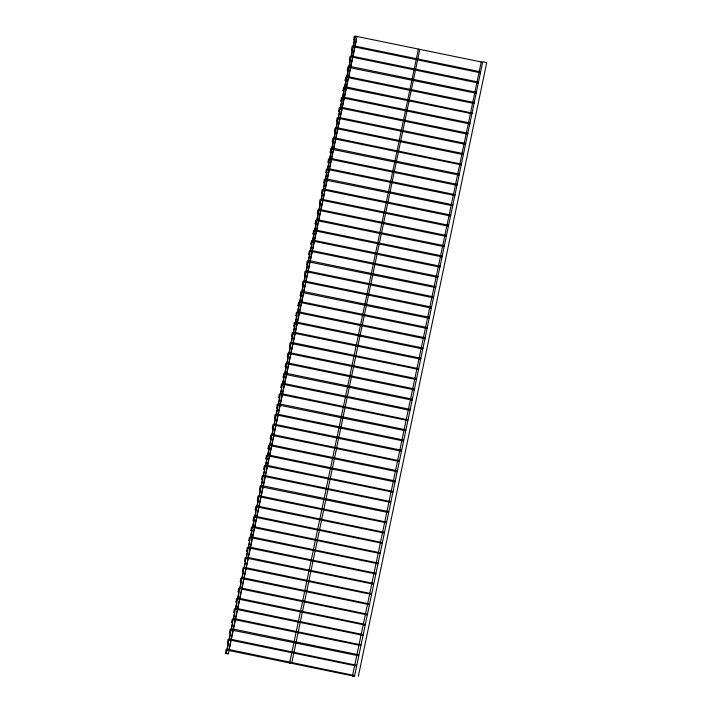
<?xml version="1.0" encoding="UTF-8"?>
<svg xmlns="http://www.w3.org/2000/svg" width="712" height="712" viewBox="0 0 712 712"><rect width="100%" height="100%" fill="white"/><g stroke="black" fill="none" stroke-linecap="round" stroke-linejoin="round"><path stroke-width="1.07" d="M226.3 653.376L228.303 653.785L225.366 653.536L226.051 649.477M228.223 643.461L227.431 642.945L227.973 639.554L230.047 639.082L356.481 665.266L356.329 665.978L228.97 639.821M230.359 633.226L229.576 632.719L230.118 629.328L232.183 628.856L358.67 654.791L358.465 655.752L230.893 629.889M232.495 623L231.712 622.484L232.254 619.102L234.319 618.63L360.762 644.805L360.601 645.526L233.251 619.36M234.64 612.774L233.856 612.258L234.399 608.876L236.464 608.404L362.897 634.579L362.746 635.3L235.387 609.134M236.776 602.548L235.992 602.032L236.535 598.65L238.6 598.178L365.042 624.353L364.882 625.065L237.532 598.908M238.921 592.322L238.128 591.806L238.671 588.415L240.745 587.943L367.178 614.127L367.027 614.839L239.668 588.682M241.057 582.096L240.273 581.579L240.816 578.188L242.881 577.717L369.314 603.901L369.163 604.613L241.804 578.456M243.201 571.87L242.409 571.353L242.952 567.962L245.026 567.491L371.459 593.674L371.308 594.387L243.949 568.229M245.337 561.643L244.554 561.127L245.097 557.736L247.162 557.265L373.595 583.448L373.444 584.16L246.085 558.003M247.616 550.732L247.473 551.408L246.77 551.266L247.233 547.51L249.298 547.038L375.74 573.222L375.58 573.934L248.23 547.777M249.618 541.182L248.835 540.675L249.378 537.284L251.443 536.812L377.876 562.987L377.725 563.708L250.366 537.542M251.754 530.956L250.971 530.44L251.514 527.058L253.579 526.586L380.021 552.761L379.861 553.482L252.511 527.316M254.042 520.054L253.899 520.73L253.187 520.588L253.65 516.832L255.724 516.36L382.157 542.535L382.006 543.247L254.647 517.09M256.035 510.504L255.252 509.988L255.795 506.597L257.86 506.134L384.293 532.309L384.142 533.021L256.783 506.864M258.171 500.278L257.388 499.762L257.931 496.371L260.005 495.899L386.438 522.083L386.287 522.795L258.928 496.638M260.458 489.375L260.316 490.052L259.604 489.901L260.076 486.145L262.141 485.673L388.618 511.608L388.423 512.569L260.85 486.714M262.452 479.826L261.669 479.309L262.212 475.919L264.277 475.447L390.719 501.631L390.559 502.343L263.209 476.186M264.597 469.6L263.814 469.083L264.357 465.692L266.422 465.221L392.855 491.405L392.704 492.117L265.345 465.959M266.955 459.062L266.35 459.436L265.95 458.857L266.493 455.466L268.558 454.995L395.044 480.929L394.84 481.891L267.49 455.733M268.878 449.138L268.086 448.631L268.629 445.24L270.702 444.769L397.18 470.703L396.985 471.664L269.625 445.498L269.358 447.172M271.156 438.236L271.014 438.912L270.302 438.77L270.774 435.014L272.838 434.543L399.272 460.717L399.12 461.438L271.762 435.272M273.372 428.375L272.767 428.757L272.367 428.17L272.91 424.788L274.974 424.316L401.461 450.251L401.257 451.203L273.906 425.046M275.295 418.46L274.512 417.944L275.055 414.553L277.119 414.09L403.597 440.025L403.401 440.977L276.042 414.82L275.775 416.484M277.573 407.558L277.431 408.234L276.728 408.092L277.19 404.327L279.255 403.855L405.742 429.799L405.537 430.751L277.965 404.897M278.428 404.229L279.789 397.697L279.193 398.07L278.784 397.492L279.327 394.101L281.4 393.629L407.834 419.813L407.682 420.525L280.323 394.368M281.712 387.782L280.928 387.266L281.471 383.875L283.536 383.403L410.023 409.338L409.818 410.299L282.468 384.142L282.201 385.806M283.99 376.87L283.857 377.556L283.145 377.405L283.607 373.649L285.681 373.177L412.159 399.112L411.963 400.073L284.391 374.209M286.206 367.018L285.61 367.392L285.209 366.813L285.752 363.423L287.817 362.951L414.304 388.885L414.108 389.811L286.74 363.69M288.129 357.095L287.345 356.587L287.888 353.197L289.953 352.725L416.44 378.659L416.235 379.621L288.885 353.455L288.618 355.128M289.125 353.09L290.487 346.566L289.891 346.94L289.49 346.352L290.033 342.97L292.098 342.499L418.531 368.674L418.38 369.394L290.888 343.371L292.534 336.767M292.632 336.331L292.027 336.714L291.626 336.126L292.169 332.744L294.234 332.273L420.721 358.207L420.516 359.16L293.166 333.002L292.899 334.667M294.697 325.74L294.554 326.416L293.842 326.274L294.305 322.509L296.379 322.047L422.857 347.981L422.661 348.933L295.302 322.776L295.035 324.441M296.913 315.879L296.308 316.253L295.907 315.674L296.45 312.283L298.515 311.812L425.002 337.746L424.797 338.707L297.438 312.55M299.049 305.653L298.444 306.026L298.043 305.448L298.586 302.057L300.66 301.585L427.138 327.52L426.942 328.481L299.583 302.324L299.316 303.988M301.114 295.053L300.971 295.738L300.259 295.587L300.731 291.831L302.796 291.359L429.274 317.294L429.078 318.255L301.505 292.401M303.33 285.2L302.725 285.574L302.324 284.996L302.867 281.605L304.932 281.133L431.419 307.068L431.214 308.029L303.864 281.872M305.252 275.277L304.469 274.77L305.012 271.379L307.077 270.907L433.555 296.842L433.359 297.803L306 271.646L305.733 273.31M301.452 293.762L301.719 292.098M307.531 264.375L307.388 265.051L306.685 264.909L307.148 261.153L309.213 260.681L435.7 286.616L435.495 287.577L307.922 261.713M309.747 254.513L309.142 254.896L308.741 254.309L309.284 250.927L311.358 250.455L437.836 276.389L437.64 277.351L310.281 251.185M311.669 244.599L310.886 244.083L311.429 240.701L313.494 240.229L439.98 266.163L439.776 267.116L312.417 240.959L312.15 242.623M307.878 263.084L308.145 261.411M314.028 234.061L313.422 234.444L313.022 233.856L313.565 230.465L315.63 229.994L442.116 255.937L441.912 256.89L314.562 230.733M316.164 223.835L315.567 224.209L315.167 223.63L315.71 220.239L317.774 219.768L444.252 245.702L444.057 246.663L316.698 220.506L316.431 222.171M318.228 213.244L318.086 213.92L317.383 213.769L317.846 210.013L319.911 209.542L446.397 235.476L446.193 236.437L318.843 210.28L318.575 211.945M320.445 203.383L319.848 203.757L319.448 203.178L319.982 199.787L322.055 199.315L448.533 225.25L448.346 226.176L320.978 200.054M321.219 199.68L322.589 193.157L321.984 193.53L321.584 192.952L322.127 189.561L324.191 189.089L450.678 215.024L450.474 215.985L323.123 189.828L322.856 191.492M324.645 182.557L324.512 183.233L323.8 183.091L324.263 179.335L326.336 178.863L452.814 204.798L452.618 205.759L325.046 179.896M326.861 172.705L326.265 173.078L325.865 172.491L326.408 169.109L328.472 168.637L454.959 194.572L454.754 195.533L327.395 169.367M324.992 181.266L325.259 179.602M328.784 162.781L328.001 162.265L328.543 158.883L330.608 158.411L457.095 184.346L456.89 185.298L329.54 159.141L329.273 160.805M331.071 151.879L330.929 152.555L330.217 152.412L330.688 148.657L332.753 148.185L459.231 174.12L459.035 175.072L331.463 149.217M331.917 148.55L333.287 142.017L332.682 142.4L332.282 141.813L332.824 138.422L334.889 137.95L461.332 164.134L461.171 164.846L333.821 138.689M331.409 150.579L331.676 148.915M335.21 132.103L334.418 131.587L334.96 128.196L337.034 127.724L463.512 153.659L463.316 154.62L335.957 128.463L335.69 130.127M337.568 121.565L336.963 121.939L336.562 121.36L337.105 117.97L339.17 117.498L465.657 143.432L465.452 144.394L338.093 118.236L337.835 119.901M339.704 111.339L339.099 111.713L338.698 111.134L339.241 107.743L341.315 107.272L467.793 133.206L467.597 134.167L340.238 108.01L339.971 109.675M341.769 100.739L341.627 101.416L340.915 101.273L341.386 97.517L343.451 97.046L469.938 122.98L469.733 123.941L342.374 97.784L342.107 99.449M342.614 97.41L343.985 90.887L343.38 91.261L342.979 90.682L343.522 87.291L345.587 86.82L472.029 112.994L471.869 113.715L344.377 87.692L346.032 81.088M345.907 80.963L345.124 80.447L345.667 77.065L347.732 76.593L474.21 102.528L474.014 103.489L346.655 77.323L346.388 78.987M344.252 89.222L344.661 87.692M348.186 70.061L348.043 70.737L347.34 70.595L347.803 66.839L349.868 66.367L476.355 92.302L476.15 93.254L348.577 67.4M350.402 60.2L349.797 60.582L349.396 59.995L349.939 56.604L352.013 56.141L478.491 82.076L478.295 83.028L350.936 56.871M348.533 68.761L348.8 67.097M352.324 50.285L351.541 49.769L352.084 46.378L354.149 45.906L480.636 71.85L480.431 72.802L353.072 46.645L352.805 48.309M355.012 39.605L353.757 39.908L354.22 36.152M354.95 38.083L355.217 36.419L356.267 36.33M227.707 650.27L354.184 676.204L354.345 675.492L227.902 649.308M362.746 635.3L362.942 634.339M379.861 553.482L380.066 552.521M396.985 471.664L397.18 470.703M414.108 389.811L414.304 388.885M431.214 308.029L431.419 307.068M448.346 226.176L448.533 225.25M226.834 650.047L228.837 650.457L226.834 650.047L355.217 36.419M226.523 652.29L228.116 644.672M229.255 639.234L230.626 632.701M231.302 629.444L232.441 623.997M233.581 618.559L234.488 614.207M235.627 608.769L236.767 603.331M237.675 598.979L238.814 593.532M239.953 588.094L241.323 581.571M242 578.304L243.139 572.866M244.278 567.419L245.186 563.067M246.325 557.63L247.696 551.106M248.604 546.754L249.512 542.402M250.651 536.964L252.021 530.431M252.929 526.079L254.068 520.641M254.976 516.289L255.893 511.937M257.023 506.499L258.394 499.966M259.302 495.614L260.672 489.091M261.349 485.824L262.719 479.301M263.404 476.034L264.766 469.502M265.674 465.15L267.045 458.626M267.73 455.36L269.091 448.836M269.777 445.57L271.37 437.951M272.055 434.685L273.417 428.161M274.102 424.895L275.464 418.371M276.372 414.019L277.742 407.487M280.475 394.43L281.614 388.992M282.753 383.554L284.115 377.022M284.8 373.764L286.162 367.232M286.847 363.966L287.986 358.528M293.451 332.415L294.812 325.891M295.498 322.625L296.86 316.101M297.776 311.749L298.915 306.302M299.823 301.95L301.185 295.427M302.102 291.075L303.241 285.637M304.149 281.285L305.51 274.752M306.649 269.314L307.566 264.962M308.474 260.61L309.836 254.086M310.521 250.82L311.883 244.287M312.799 239.935L314.161 233.411M314.846 230.145L316.208 223.621M316.893 220.355L318.487 212.737M319.172 209.47L320.534 202.947M323.72 187.719L324.859 182.272M325.544 179.015L326.915 172.482M327.591 169.216L328.962 162.692M329.87 158.34L331.24 151.807M333.964 138.751L335.334 132.227M336.242 127.875L337.613 121.352M338.289 118.085L339.66 111.553M340.345 108.295L341.938 100.677M346.94 76.736L348.31 70.212M348.987 66.946L350.357 60.422M351.497 54.984L352.404 50.632M353.312 46.28L354.603 39.383M229.059 649.371L356.961 36.561M228.303 653.785L356.427 39.89M289.668 662.925L291.671 663.344L289.668 662.925L418.38 49.155M291.902 662.249L419.795 49.448M358.323 676.4L486.705 62.772L482.772 61.615L354.514 676.222L352.502 675.813L481.214 62.042M353.677 39.543L354.282 39.169M351.541 49.769L352.137 49.395M349.396 59.995L350.001 59.621M347.26 70.221L347.865 69.847M345.124 80.447L345.721 80.073M342.979 90.682L343.584 90.299M340.843 100.908L341.44 100.526M338.698 111.134L339.304 110.752M336.562 121.36L337.159 120.987M334.418 131.587L335.023 131.213M332.282 141.813L332.887 141.439M330.145 152.039L330.742 151.665M328.001 162.265L328.606 161.891M325.865 172.491L326.461 172.117M323.72 182.726L324.325 182.343M321.584 192.952L322.189 192.569M319.448 203.178L320.044 202.795M317.303 213.404L317.908 213.03M315.167 223.63L315.763 223.256M313.022 233.856L313.627 233.483M310.886 244.083L311.482 243.709M308.741 254.309L309.346 253.935M306.605 264.535L307.21 264.161M304.469 274.77L305.065 274.387M302.324 284.996L302.929 284.613M300.188 295.222L300.784 294.848M298.043 305.448L298.648 305.074M295.907 315.674L296.503 315.3M293.762 325.9L294.368 325.526M291.626 336.126L292.232 335.752M289.49 346.352L290.087 345.979M287.345 356.587L287.951 356.205M285.209 366.813L285.806 366.431M283.065 377.04L283.67 376.657M280.928 387.266L281.534 386.892M278.784 397.492L279.389 397.118M276.648 407.718L277.253 407.344M274.512 417.944L275.108 417.57M272.367 428.17L272.972 427.796M270.231 438.396L270.827 438.022M268.086 448.631L268.691 448.248M265.95 458.857L266.555 458.475M263.814 469.083L264.41 468.701M261.669 479.309L262.274 478.936M259.533 489.536L260.129 489.162M257.388 499.762L257.993 499.388M255.252 509.988L255.848 509.614M253.107 520.214L253.712 519.84M250.971 530.44L251.576 530.066M248.835 540.675L249.431 540.292M246.69 550.901L247.295 550.518M244.554 561.127L245.15 560.745M242.409 571.353L243.015 570.979M240.273 581.579L240.87 581.206M238.128 591.806L238.734 591.432M235.992 602.032L236.598 601.658M233.856 612.258L234.453 611.884M231.712 622.484L232.317 622.11M229.576 632.719L230.172 632.336M227.431 642.945L228.036 642.562M225.295 653.171L226.22 653.002M352.502 675.813L354.514 676.222M355.555 36.187L481.561 62.024"/></g></svg>
